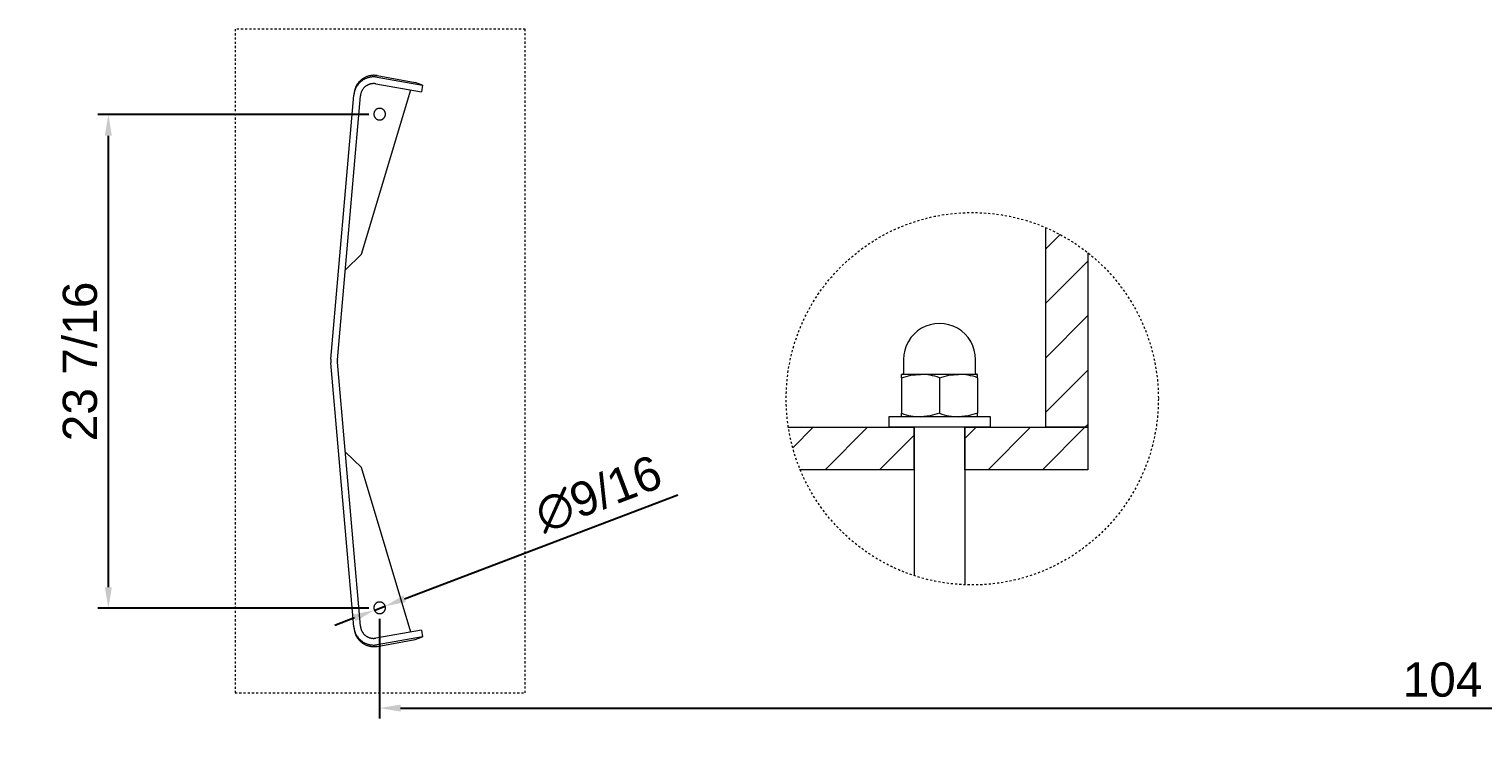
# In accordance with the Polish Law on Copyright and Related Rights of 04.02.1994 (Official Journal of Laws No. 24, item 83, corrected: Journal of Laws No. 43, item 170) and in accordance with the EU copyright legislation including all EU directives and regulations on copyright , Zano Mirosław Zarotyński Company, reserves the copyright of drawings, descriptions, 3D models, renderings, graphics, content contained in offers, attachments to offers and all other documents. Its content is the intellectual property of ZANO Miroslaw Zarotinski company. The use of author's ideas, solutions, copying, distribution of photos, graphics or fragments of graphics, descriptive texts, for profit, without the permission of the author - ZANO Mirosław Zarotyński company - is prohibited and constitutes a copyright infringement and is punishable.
# Model space of a CAD drawing. Header units: inches. Extents: x -2 to 206, y 1 to 129.
# Drawn here: x -1.7 to 67.3, y 0.8 to 34.1 of the extents above; entities that cross this region are included whole.
import ezdxf

# ---------------------------------------------------------------- set-up
doc = ezdxf.new("R2010")
doc.units = ezdxf.units.IN
doc.linetypes.add('HIDDEN', pattern=[1.905, 1.27, -0.635])
for name, color, linetype, lineweight in [('ZANO_R', 7, 'Continuous', 0), ('ZANO_R_przerywana', 250, 'HIDDEN', 0), ('ZANO_W', 1, 'Continuous', 0)]:
    doc.layers.add(name, color=color, linetype=linetype, lineweight=lineweight)
doc.styles.get("Standard").update_dxf_attribs({"font": 'arial.ttf'})
doc.dimstyles.new('amerykanie', dxfattribs={"dimtxt": 50, "dimasz": 50, "dimexe": 0.5, "dimexo": 0.5, "dimgap": 1, "dimtad": 1, "dimdec": 0, "dimzin": 0, "dimlunit": 5, "dimtxsty": 'Standard', "dimcen": 0.09, "dimclrd": 1, "dimclre": 1, "dimclrt": 1, "dimazin": 0, "dimtfac": 1, "dimtdec": 0, "dimtmove": 0, "dimatfit": 3, "dimfxl": 1, "dimtzin": 0, "dimarcsym": 1})

# ---------------------------------------------------------------- blocks, each defined once
blk = doc.blocks.new('*D393')
at = {"layer": 'ZANO_W', "color": 1, "lineweight": -2}
for p, q in [((16.123, 7.057), (29.088, 11.985)), ((14.673, 6.506), (15.188, 6.702)), ((13.738, 6.151), (12.803, 5.796))]:
    blk.add_line(p, q, dxfattribs=at)
at = {"layer": 'ZANO_W', "color": 1}
for points in [[(16.064, 7.213), (16.182, 6.902), (15.188, 6.702)], [(13.797, 5.995), (13.679, 6.307), (14.673, 6.506)]]:
    blk.add_solid(points, dxfattribs=at)
at = {"layer": 'ZANO_W', "color": 1, "insert": (25.334, 12.029), "char_height": 1.625, "attachment_point": 5, "rotation": 20.80947}
blk.add_mtext('∅9/16', dxfattribs=at)
blk = doc.blocks.new('*D394')
at = {"layer": 'ZANO_W', "color": 1, "lineweight": -2}
for p, q in [((14.43, 30.027), (1.556, 30.027)), ((2.056, 7.604), (2.056, 29.027)), ((14.43, 6.604), (1.556, 6.604))]:
    blk.add_line(p, q, dxfattribs=at)
at = {"layer": 'ZANO_W', "color": 1}
for points in [[(2.222, 29.027), (1.889, 29.027), (2.056, 30.027)], [(1.889, 7.604), (2.222, 7.604), (2.056, 6.604)]]:
    blk.add_solid(points, dxfattribs=at)
at = {"layer": 'ZANO_W', "color": 1, "insert": (0.715, 18.316), "char_height": 1.625, "attachment_point": 5, "rotation": 90}
blk.add_mtext('23 7/16', dxfattribs=at)
blk = doc.blocks.new('*D395')
at = {"layer": 'ZANO_W', "color": 1, "lineweight": -2}
for p, q in [((14.93, 6.104), (14.93, 1.37)), ((119.66, 6.163), (119.66, 1.37)), ((15.93, 1.87), (118.66, 1.87))]:
    blk.add_line(p, q, dxfattribs=at)
at = {"layer": 'ZANO_W', "color": 1}
for points in [[(15.93, 2.036), (15.93, 1.703), (14.93, 1.87)], [(118.66, 1.703), (118.66, 2.036), (119.66, 1.87)]]:
    blk.add_solid(points, dxfattribs=at)
at = {"layer": 'ZANO_W', "color": 1, "insert": (67.295, 3.211), "char_height": 1.625, "attachment_point": 5}
blk.add_mtext('104 3/4', dxfattribs=at)

msp = doc.modelspace()

# ---------------------------------------------------------------- linework, layer by layer
at = {"layer": 'ZANO_R'}
for p, q in [((14.18294, 31.76056), (14.15507, 31.74354)), ((14.21137, 31.77662), (14.18294, 31.76056)), ((14.24034, 31.79168), (14.21137, 31.77662)), ((14.26981, 31.80575), (14.24034, 31.79168)), ((14.29974, 31.81879), (14.26981, 31.80575)), ((14.33011, 31.83079), (14.29974, 31.81879)), ((14.33401, 31.75897), (14.30343, 31.74734)), ((14.36087, 31.84174), (14.33011, 31.83079)), ((14.36497, 31.76953), (14.33401, 31.75897)), ((14.39199, 31.85163), (14.36087, 31.84174)), ((14.39628, 31.77901), (14.36497, 31.76953)), ((14.42343, 31.86044), (14.39199, 31.85163)), ((14.42789, 31.78741), (14.39628, 31.77901)), ((14.45516, 31.86816), (14.42343, 31.86044)), ((14.45978, 31.7947), (14.42789, 31.78741)), ((14.48714, 31.87479), (14.45516, 31.86816)), ((14.4919, 31.8009), (14.45978, 31.7947)), ((14.51932, 31.88031), (14.48714, 31.87479)), ((14.52421, 31.80598), (14.4919, 31.8009)), ((14.55167, 31.88473), (14.51932, 31.88031)), ((14.55668, 31.80994), (14.52421, 31.80598)), ((14.58416, 31.88802), (14.55167, 31.88473)), ((14.58927, 31.81277), (14.55668, 31.80994)), ((14.61674, 31.8902), (14.58416, 31.88802)), ((14.62194, 31.81448), (14.58927, 31.81277)), ((14.64938, 31.89126), (14.61674, 31.8902)), ((14.65464, 31.81506), (14.62194, 31.81448)), ((14.68203, 31.89119), (14.64938, 31.89126)), ((14.68735, 31.81451), (14.65464, 31.81506)), ((14.71466, 31.89), (14.68203, 31.89119)), ((14.72002, 31.81283), (14.68735, 31.81451)), ((14.74723, 31.88768), (14.71466, 31.89)), ((14.75261, 31.81002), (14.72002, 31.81283)), ((14.7797, 31.88425), (14.74723, 31.88768)), ((14.78508, 31.80609), (14.75261, 31.81002)), ((14.81204, 31.8797), (14.7797, 31.88425)), ((14.8174, 31.80103), (14.78508, 31.80609)), ((14.82411, 31.87772), (14.81204, 31.8797)), ((14.8174, 31.80103), (16.97057, 31.42041)), ((14.82411, 31.87772), (16.62904, 31.55382)), ((13.73174, 31.07747), (13.72507, 31.04545)), ((13.7363, 31.14362), (13.72993, 31.1116)), ((13.73952, 31.10925), (13.73174, 31.07747)), ((13.74378, 31.17541), (13.7363, 31.14362)), ((13.74839, 31.14073), (13.73952, 31.10925)), ((13.75234, 31.20692), (13.74378, 31.17541)), ((13.75834, 31.1719), (13.74839, 31.14073)), ((13.76198, 31.23812), (13.75234, 31.20692)), ((13.76936, 31.20269), (13.75834, 31.1719)), ((13.77269, 31.26897), (13.76198, 31.23812)), ((13.78144, 31.23309), (13.76936, 31.20269)), ((13.78445, 31.29943), (13.77269, 31.26897)), ((13.79456, 31.26306), (13.78144, 31.23309)), ((13.79726, 31.32946), (13.78445, 31.29943)), ((13.80871, 31.29255), (13.79456, 31.26306)), ((13.81109, 31.35904), (13.79726, 31.32946)), ((13.82387, 31.32154), (13.80871, 31.29255)), ((13.82593, 31.38813), (13.81109, 31.35904)), ((13.84002, 31.34998), (13.82387, 31.32154)), ((13.84176, 31.41669), (13.82593, 31.38813)), ((13.85715, 31.37785), (13.84002, 31.34998)), ((13.85856, 31.44469), (13.84176, 31.41669)), ((13.87522, 31.40512), (13.85715, 31.37785)), ((13.87632, 31.47209), (13.85856, 31.44469)), ((13.89423, 31.43174), (13.87522, 31.40512)), ((13.89501, 31.49886), (13.87632, 31.47209)), ((13.91415, 31.45769), (13.89423, 31.43174)), ((13.91461, 31.52498), (13.89501, 31.49886)), ((13.93495, 31.48293), (13.91415, 31.45769)), ((13.9351, 31.55041), (13.91461, 31.52498)), ((13.95661, 31.50744), (13.93495, 31.48293)), ((13.95645, 31.57511), (13.9351, 31.55041)), ((13.97864, 31.59907), (13.95645, 31.57511)), ((13.97911, 31.53119), (13.95661, 31.50744)), ((14.00164, 31.62225), (13.97864, 31.59907)), ((14.00241, 31.55415), (13.97911, 31.53119)), ((14.02542, 31.64463), (14.00164, 31.62225)), ((14.02649, 31.57629), (14.00241, 31.55415)), ((14.04996, 31.66617), (14.02542, 31.64463)), ((14.05133, 31.59758), (14.02649, 31.57629)), ((14.05654, 31.0699), (14.0499, 31.04913)), ((14.07522, 31.68686), (14.04996, 31.66617)), ((14.07688, 31.618), (14.05133, 31.59758)), ((14.06388, 31.09044), (14.05654, 31.0699)), ((14.07194, 31.1107), (14.06388, 31.09044)), ((14.06869, 23.3995), (16.41105, 31.19792)), ((14.08068, 31.13068), (14.07194, 31.1107)), ((14.10118, 31.70666), (14.07522, 31.68686)), ((14.10312, 31.63753), (14.07688, 31.618)), ((14.09012, 31.15034), (14.08068, 31.13068)), ((14.10022, 31.16967), (14.09012, 31.15034)), ((14.11099, 31.18863), (14.10022, 31.16967)), ((14.12781, 31.72556), (14.10118, 31.70666)), ((14.13003, 31.65614), (14.10312, 31.63753)), ((14.12241, 31.20721), (14.11099, 31.18863)), ((14.13446, 31.22538), (14.12241, 31.20721)), ((14.15507, 31.74354), (14.12781, 31.72556)), ((14.15756, 31.67381), (14.13003, 31.65614)), ((14.14713, 31.24313), (14.13446, 31.22538)), ((14.16041, 31.26043), (14.14713, 31.24313)), ((14.18568, 31.69051), (14.15756, 31.67381)), ((14.17428, 31.27726), (14.16041, 31.26043)), ((14.18872, 31.2936), (14.17428, 31.27726)), ((14.21436, 31.70624), (14.18568, 31.69051)), ((14.20372, 31.30943), (14.18872, 31.2936)), ((14.21925, 31.32474), (14.20372, 31.30943)), ((14.24357, 31.72096), (14.21436, 31.70624)), ((14.23531, 31.3395), (14.21925, 31.32474)), ((14.25186, 31.35369), (14.23531, 31.3395)), ((14.27327, 31.73467), (14.24357, 31.72096)), ((14.2689, 31.36731), (14.25186, 31.35369)), ((14.28639, 31.38033), (14.2689, 31.36731)), ((14.30343, 31.74734), (14.27327, 31.73467)), ((14.30433, 31.39273), (14.28639, 31.38033)), ((14.32268, 31.40451), (14.30433, 31.39273)), ((14.34143, 31.41565), (14.32268, 31.40451)), ((14.36055, 31.42613), (14.34143, 31.41565)), ((14.38003, 31.43595), (14.36055, 31.42613)), ((14.39983, 31.44509), (14.38003, 31.43595)), ((14.41993, 31.45354), (14.39983, 31.44509)), ((14.44032, 31.46128), (14.41993, 31.45354)), ((14.46096, 31.46832), (14.44032, 31.46128)), ((14.48183, 31.47465), (14.46096, 31.46832)), ((14.5029, 31.48024), (14.48183, 31.47465)), ((14.52416, 31.48511), (14.5029, 31.48024)), ((14.54558, 31.48924), (14.52416, 31.48511)), ((14.56712, 31.49263), (14.54558, 31.48924)), ((14.58877, 31.49527), (14.56712, 31.49263)), ((14.61049, 31.49716), (14.58877, 31.49527)), ((14.63227, 31.4983), (14.61049, 31.49716)), ((14.65407, 31.49868), (14.63227, 31.4983)), ((14.67588, 31.49831), (14.65407, 31.49868)), ((14.69766, 31.49719), (14.67588, 31.49831)), ((14.71938, 31.49532), (14.69766, 31.49719)), ((14.74103, 31.4927), (14.71938, 31.49532)), ((14.76258, 31.48933), (14.74103, 31.4927)), ((14.76258, 31.48933), (16.9308, 31.10605)), ((16.97057, 31.42041), (16.62904, 31.55382)), ((16.97057, 31.42041), (16.9308, 31.10605)), ((12.61571, 18.42063), (13.71174, 30.94826)), ((12.92945, 18.39318), (14.02547, 30.92082)), ((13.71506, 30.98081), (13.71174, 30.94826)), ((13.7186, 31.02671), (13.71275, 30.95977)), ((13.71951, 31.01322), (13.71506, 30.98081)), ((13.72507, 31.04545), (13.71951, 31.01322)), ((14.02769, 30.94251), (14.02547, 30.92082)), ((14.03065, 30.96412), (14.02769, 30.94251)), ((14.03436, 30.98561), (14.03065, 30.96412)), ((14.03881, 31.00696), (14.03436, 30.98561)), ((14.04399, 31.02814), (14.03881, 31.00696)), ((14.0499, 31.04913), (14.04399, 31.02814)), ((14.66177, 30.05914), (14.66161, 30.04973)), ((14.66161, 30.04973), (14.66177, 30.04032)), ((14.66225, 30.06853), (14.66177, 30.05914)), ((14.66177, 30.04032), (14.66225, 30.03092)), ((14.66306, 30.07791), (14.66225, 30.06853)), ((14.66225, 30.03092), (14.66306, 30.02155)), ((14.66418, 30.08725), (14.66306, 30.07791)), ((14.66306, 30.02155), (14.66418, 30.01221)), ((14.66562, 30.09655), (14.66418, 30.08725)), ((14.66418, 30.01221), (14.66562, 30.00291)), ((14.66738, 30.10579), (14.66562, 30.09655)), ((14.66562, 30.00291), (14.66738, 29.99366)), ((14.66945, 30.11497), (14.66738, 30.10579)), ((14.66738, 29.99366), (14.66945, 29.98449)), ((14.67183, 30.12408), (14.66945, 30.11497)), ((14.66945, 29.98449), (14.67183, 29.97538)), ((14.67452, 30.13309), (14.67183, 30.12408)), ((14.67183, 29.97538), (14.67452, 29.96637)), ((14.67752, 30.14201), (14.67452, 30.13309)), ((14.67452, 29.96637), (14.67752, 29.95745)), ((14.68082, 30.15082), (14.67752, 30.14201)), ((14.67752, 29.95745), (14.68082, 29.94864)), ((14.68443, 30.15951), (14.68082, 30.15082)), ((14.68082, 29.94864), (14.68443, 29.93994)), ((14.68832, 30.16808), (14.68443, 30.15951)), ((14.68443, 29.93994), (14.68832, 29.93138)), ((14.69251, 30.17651), (14.68832, 30.16808)), ((14.68832, 29.93138), (14.69251, 29.92295)), ((14.69698, 30.18479), (14.69251, 30.17651)), ((14.69251, 29.92295), (14.69698, 29.91467)), ((14.70173, 30.19291), (14.69698, 30.18479)), ((14.69698, 29.91467), (14.70173, 29.90655)), ((14.70675, 30.20086), (14.70173, 30.19291)), ((14.70173, 29.90655), (14.70675, 29.8986)), ((14.71205, 30.20864), (14.70675, 30.20086)), ((14.70675, 29.8986), (14.71205, 29.89082)), ((14.7176, 30.21623), (14.71205, 30.20864)), ((14.71205, 29.89082), (14.7176, 29.88322)), ((14.72342, 30.22363), (14.7176, 30.21623)), ((14.7176, 29.88322), (14.72342, 29.87582)), ((14.72948, 30.23083), (14.72342, 30.22363)), ((14.72342, 29.87582), (14.72948, 29.86863)), ((14.73578, 30.23782), (14.72948, 30.23083)), ((14.72948, 29.86863), (14.73578, 29.86164)), ((14.74232, 30.24458), (14.73578, 30.23782)), ((14.73578, 29.86164), (14.74232, 29.85488)), ((14.74909, 30.25112), (14.74232, 30.24458)), ((14.74232, 29.85488), (14.74909, 29.84834)), ((14.75607, 30.25743), (14.74909, 30.25112)), ((14.74909, 29.84834), (14.75607, 29.84203)), ((14.76327, 30.26349), (14.75607, 30.25743)), ((14.75607, 29.84203), (14.76327, 29.83597)), ((14.77067, 30.2693), (14.76327, 30.26349)), ((14.76327, 29.83597), (14.77067, 29.83016)), ((14.77826, 30.27486), (14.77067, 30.2693)), ((14.77067, 29.83016), (14.77826, 29.8246)), ((14.78604, 30.28015), (14.77826, 30.27486)), ((14.77826, 29.8246), (14.78604, 29.81931)), ((14.794, 30.28518), (14.78604, 30.28015)), ((14.78604, 29.81931), (14.794, 29.81428)), ((14.80212, 30.28993), (14.794, 30.28518)), ((14.794, 29.81428), (14.80212, 29.80953)), ((14.8104, 30.2944), (14.80212, 30.28993)), ((14.80212, 29.80953), (14.8104, 29.80506)), ((14.81883, 30.29858), (14.8104, 30.2944)), ((14.8104, 29.80506), (14.81883, 29.80088)), ((14.82739, 30.30248), (14.81883, 30.29858)), ((14.81883, 29.80088), (14.82739, 29.79698)), ((14.83608, 30.30608), (14.82739, 30.30248)), ((14.82739, 29.79698), (14.83608, 29.79338)), ((14.84489, 30.30938), (14.83608, 30.30608)), ((14.83608, 29.79338), (14.84489, 29.79008)), ((14.85381, 30.31238), (14.84489, 30.30938)), ((14.84489, 29.79008), (14.85381, 29.78708)), ((14.86283, 30.31507), (14.85381, 30.31238)), ((14.85381, 29.78708), (14.86283, 29.78438)), ((14.87193, 30.31746), (14.86283, 30.31507)), ((14.86283, 29.78438), (14.87193, 29.782)), ((14.88111, 30.31953), (14.87193, 30.31746)), ((14.87193, 29.782), (14.88111, 29.77993)), ((14.89035, 30.32129), (14.88111, 30.31953)), ((14.88111, 29.77993), (14.89035, 29.77817)), ((14.89965, 30.32273), (14.89035, 30.32129)), ((14.89035, 29.77817), (14.89965, 29.77673)), ((14.90899, 30.32385), (14.89965, 30.32273)), ((14.89965, 29.77673), (14.90899, 29.77561)), ((14.91837, 30.32465), (14.90899, 30.32385)), ((14.90899, 29.77561), (14.91837, 29.77481)), ((14.92777, 30.32513), (14.91837, 30.32465)), ((14.91837, 29.77481), (14.92777, 29.77433)), ((14.93718, 30.32529), (14.92777, 30.32513)), ((14.92777, 29.77433), (14.93718, 29.77417)), ((14.94658, 30.32513), (14.93718, 30.32529)), ((14.93718, 29.77417), (14.94658, 29.77433)), ((14.95598, 30.32465), (14.94658, 30.32513)), ((14.94658, 29.77433), (14.95598, 29.77481)), ((14.96536, 30.32385), (14.95598, 30.32465)), ((14.95598, 29.77481), (14.96536, 29.77561)), ((14.9747, 30.32273), (14.96536, 30.32385)), ((14.96536, 29.77561), (14.9747, 29.77673)), ((14.984, 30.32129), (14.9747, 30.32273)), ((14.9747, 29.77673), (14.984, 29.77817)), ((14.99324, 30.31953), (14.984, 30.32129)), ((14.984, 29.77817), (14.99324, 29.77993)), ((15.00242, 30.31746), (14.99324, 30.31953)), ((14.99324, 29.77993), (15.00242, 29.782)), ((15.01152, 30.31507), (15.00242, 30.31746)), ((15.00242, 29.782), (15.01152, 29.78438)), ((15.02054, 30.31238), (15.01152, 30.31507)), ((15.01152, 29.78438), (15.02054, 29.78708)), ((15.02946, 30.30938), (15.02054, 30.31238)), ((15.02054, 29.78708), (15.02946, 29.79008)), ((15.03827, 30.30608), (15.02946, 30.30938)), ((15.02946, 29.79008), (15.03827, 29.79338)), ((15.04696, 30.30248), (15.03827, 30.30608)), ((15.03827, 29.79338), (15.04696, 29.79698)), ((15.05552, 30.29858), (15.04696, 30.30248)), ((15.04696, 29.79698), (15.05552, 29.80088)), ((15.06395, 30.2944), (15.05552, 30.29858)), ((15.05552, 29.80088), (15.06395, 29.80506)), ((15.07223, 30.28993), (15.06395, 30.2944)), ((15.06395, 29.80506), (15.07223, 29.80953)), ((15.08035, 30.28518), (15.07223, 30.28993)), ((15.07223, 29.80953), (15.08035, 29.81428)), ((15.08831, 30.28015), (15.08035, 30.28518)), ((15.08035, 29.81428), (15.08831, 29.81931)), ((15.09609, 30.27486), (15.08831, 30.28015)), ((15.08831, 29.81931), (15.09609, 29.8246)), ((15.10368, 30.2693), (15.09609, 30.27486)), ((15.09609, 29.8246), (15.10368, 29.83016)), ((15.11108, 30.26349), (15.10368, 30.2693)), ((15.10368, 29.83016), (15.11108, 29.83597)), ((15.11828, 30.25743), (15.11108, 30.26349)), ((15.11108, 29.83597), (15.11828, 29.84203)), ((15.12526, 30.25112), (15.11828, 30.25743)), ((15.11828, 29.84203), (15.12526, 29.84834)), ((15.13203, 30.24458), (15.12526, 30.25112)), ((15.12526, 29.84834), (15.13203, 29.85488)), ((15.13857, 30.23782), (15.13203, 30.24458)), ((15.13203, 29.85488), (15.13857, 29.86164)), ((15.14487, 30.23083), (15.13857, 30.23782)), ((15.13857, 29.86164), (15.14487, 29.86863)), ((15.15093, 30.22363), (15.14487, 30.23083)), ((15.14487, 29.86863), (15.15093, 29.87582)), ((15.15675, 30.21623), (15.15093, 30.22363)), ((15.15093, 29.87582), (15.15675, 29.88322)), ((15.1623, 30.20864), (15.15675, 30.21623)), ((15.15675, 29.88322), (15.1623, 29.89082)), ((15.1676, 30.20086), (15.1623, 30.20864)), ((15.1623, 29.89082), (15.1676, 29.8986)), ((15.17262, 30.19291), (15.1676, 30.20086)), ((15.1676, 29.8986), (15.17262, 29.90655)), ((15.17737, 30.18479), (15.17262, 30.19291)), ((15.17262, 29.90655), (15.17737, 29.91467)), ((15.18184, 30.17651), (15.17737, 30.18479)), ((15.17737, 29.91467), (15.18184, 29.92295)), ((15.18603, 30.16808), (15.18184, 30.17651)), ((15.18184, 29.92295), (15.18603, 29.93138)), ((15.18992, 30.15951), (15.18603, 30.16808)), ((15.18603, 29.93138), (15.18992, 29.93994)), ((15.19353, 30.15082), (15.18992, 30.15951)), ((15.18992, 29.93994), (15.19353, 29.94864)), ((15.19683, 30.14201), (15.19353, 30.15082)), ((15.19353, 29.94864), (15.19683, 29.95745)), ((15.19983, 30.13309), (15.19683, 30.14201)), ((15.19683, 29.95745), (15.19983, 29.96637)), ((15.20252, 30.12408), (15.19983, 30.13309)), ((15.19983, 29.96637), (15.20252, 29.97538)), ((15.2049, 30.11497), (15.20252, 30.12408)), ((15.20252, 29.97538), (15.2049, 29.98449)), ((15.20697, 30.10579), (15.2049, 30.11497)), ((15.2049, 29.98449), (15.20697, 29.99366)), ((15.20873, 30.09655), (15.20697, 30.10579)), ((15.20697, 29.99366), (15.20873, 30.00291)), ((15.21017, 30.08725), (15.20873, 30.09655)), ((15.20873, 30.00291), (15.21017, 30.01221)), ((15.21129, 30.07791), (15.21017, 30.08725)), ((15.21017, 30.01221), (15.21129, 30.02155)), ((15.2121, 30.06853), (15.21129, 30.07791)), ((15.21129, 30.02155), (15.2121, 30.03092)), ((15.21258, 30.05914), (15.2121, 30.06853)), ((15.2121, 30.03092), (15.21258, 30.04032)), ((15.21274, 30.04973), (15.21258, 30.05914)), ((15.21258, 30.04032), (15.21274, 30.04973)), ((46.54832, 24.67222), (46.54832, 15.191)), ((46.54832, 23.63753), (47.24726, 24.33647)), ((48.559, 23.47593), (48.559, 15.191)), ((14.06869, 23.3995), (13.30208, 22.65244)), ((46.54832, 21.05804), (48.559, 23.06872)), ((46.54832, 18.47856), (48.559, 20.48924)), ((12.61252, 18.36577), (12.61212, 18.33829)), ((12.61212, 18.33829), (12.61252, 18.31081)), ((12.61372, 18.39322), (12.61252, 18.36577)), ((12.61252, 18.31081), (12.61372, 18.28335)), ((12.61571, 18.42063), (12.61372, 18.39322)), ((12.61372, 18.28335), (12.61571, 18.25594)), ((13.71174, 5.72831), (12.61571, 18.25594)), ((12.92731, 18.35661), (12.92705, 18.33829)), ((12.92705, 18.33829), (12.92731, 18.31997)), ((12.92811, 18.37491), (12.92731, 18.35661)), ((12.92731, 18.31997), (12.92811, 18.30166)), ((12.92945, 18.39318), (12.92811, 18.37491)), ((12.92811, 18.30166), (12.92945, 18.28339)), ((14.02547, 5.75576), (12.92945, 18.28339)), ((39.81256, 18.40808), (39.81256, 17.75462)), ((43.2307, 17.75462), (43.2307, 18.40808)), ((39.71202, 17.54272), (39.71202, 17.70435)), ((40.61682, 17.70435), (39.71202, 17.70435)), ((39.71202, 17.54272), (40.1553, 17.65999)), ((39.71202, 17.54272), (39.71202, 15.85529)), ((40.1553, 17.65999), (40.61682, 17.70435)), ((42.42643, 17.70435), (40.61682, 17.70435)), ((41.52163, 17.54272), (41.96491, 17.65999)), ((41.52163, 17.54272), (41.52163, 15.85529)), ((41.96491, 17.65999), (42.42643, 17.70435)), ((43.33124, 17.70435), (42.42643, 17.70435)), ((43.33124, 17.54272), (43.33124, 17.70435)), ((43.33124, 17.54272), (43.33124, 15.85529)), ((46.54832, 15.89907), (48.559, 17.90975)), ((34.34222, 15.19551), (40.31522, 15.191)), ((34.55036, 14.21906), (35.52659, 15.19529)), ((36.09111, 13.18032), (38.10377, 15.19298)), ((39.10881, 15.69367), (39.10881, 15.191)), ((43.93443, 15.69367), (39.10881, 15.69367)), ((43.93443, 15.191), (39.10881, 15.191)), ((39.71202, 15.69367), (39.71202, 15.85529)), ((40.31522, 13.18032), (40.31522, 15.191)), ((40.31522, 15.191), (40.31522, 8.15189)), ((41.07834, 15.73803), (40.61682, 15.69367)), ((41.52163, 15.85529), (41.07834, 15.73803)), ((42.88794, 15.73803), (42.42643, 15.69367)), ((42.72803, 13.18032), (42.72803, 15.191)), ((42.72803, 15.191), (48.559, 15.191)), ((42.72803, 15.191), (42.72803, 7.71668)), ((42.72803, 14.65827), (43.26076, 15.191)), ((43.33124, 15.85529), (42.88794, 15.73803)), ((43.33124, 15.69367), (43.33124, 15.85529)), ((43.82957, 13.18032), (45.84025, 15.191)), ((43.93443, 15.191), (43.93443, 15.69367)), ((46.40906, 13.18032), (48.41973, 15.191)), ((48.559, 15.191), (46.54832, 15.191)), ((48.41973, 15.191), (48.559, 15.33026)), ((38.6706, 13.18032), (40.31522, 14.82494)), ((14.06869, 13.27707), (13.30208, 14.02413)), ((16.41105, 5.47865), (14.06869, 13.27707)), ((40.31522, 13.18032), (34.86531, 13.18032)), ((48.559, 13.18032), (42.72803, 13.18032)), ((14.66177, 6.63625), (14.66161, 6.62684)), ((14.66161, 6.62684), (14.66177, 6.61744)), ((14.66225, 6.64565), (14.66177, 6.63625)), ((14.66177, 6.61744), (14.66225, 6.60804)), ((14.66306, 6.65502), (14.66225, 6.64565)), ((14.66225, 6.60804), (14.66306, 6.59866)), ((14.66418, 6.66437), (14.66306, 6.65502)), ((14.66306, 6.59866), (14.66418, 6.58932)), ((14.66562, 6.67367), (14.66418, 6.66437)), ((14.66418, 6.58932), (14.66562, 6.58002)), ((14.66738, 6.68291), (14.66562, 6.67367)), ((14.66562, 6.58002), (14.66738, 6.57078)), ((14.66945, 6.69209), (14.66738, 6.68291)), ((14.66738, 6.57078), (14.66945, 6.5616)), ((14.67183, 6.70119), (14.66945, 6.69209)), ((14.66945, 6.5616), (14.67183, 6.5525)), ((14.67452, 6.71021), (14.67183, 6.70119)), ((14.67183, 6.5525), (14.67452, 6.54348)), ((14.67752, 6.71913), (14.67452, 6.71021)), ((14.67452, 6.54348), (14.67752, 6.53456)), ((14.68082, 6.72794), (14.67752, 6.71913)), ((14.67752, 6.53456), (14.68082, 6.52575)), ((14.68443, 6.73663), (14.68082, 6.72794)), ((14.68082, 6.52575), (14.68443, 6.51706)), ((14.68832, 6.74519), (14.68443, 6.73663)), ((14.68443, 6.51706), (14.68832, 6.50849)), ((14.69251, 6.75362), (14.68832, 6.74519)), ((14.68832, 6.50849), (14.69251, 6.50007)), ((14.69698, 6.7619), (14.69251, 6.75362)), ((14.69251, 6.50007), (14.69698, 6.49179)), ((14.70173, 6.77002), (14.69698, 6.7619)), ((14.69698, 6.49179), (14.70173, 6.48367)), ((14.70675, 6.77798), (14.70173, 6.77002)), ((14.70173, 6.48367), (14.70675, 6.47571)), ((14.71205, 6.78576), (14.70675, 6.77798)), ((14.70675, 6.47571), (14.71205, 6.46793)), ((14.7176, 6.79335), (14.71205, 6.78576)), ((14.71205, 6.46793), (14.7176, 6.46034)), ((14.72342, 6.80075), (14.7176, 6.79335)), ((14.7176, 6.46034), (14.72342, 6.45294)), ((14.72948, 6.80795), (14.72342, 6.80075)), ((14.72342, 6.45294), (14.72948, 6.44574)), ((14.73578, 6.81493), (14.72948, 6.80795)), ((14.72948, 6.44574), (14.73578, 6.43876)), ((14.74232, 6.8217), (14.73578, 6.81493)), ((14.73578, 6.43876), (14.74232, 6.43199)), ((14.74909, 6.82824), (14.74232, 6.8217)), ((14.74232, 6.43199), (14.74909, 6.42545)), ((14.75607, 6.83454), (14.74909, 6.82824)), ((14.74909, 6.42545), (14.75607, 6.41915)), ((14.76327, 6.8406), (14.75607, 6.83454)), ((14.75607, 6.41915), (14.76327, 6.41309)), ((14.77067, 6.84641), (14.76327, 6.8406)), ((14.76327, 6.41309), (14.77067, 6.40727)), ((14.77826, 6.85197), (14.77067, 6.84641)), ((14.77067, 6.40727), (14.77826, 6.40172)), ((14.78604, 6.85727), (14.77826, 6.85197)), ((14.77826, 6.40172), (14.78604, 6.39642)), ((14.794, 6.86229), (14.78604, 6.85727)), ((14.78604, 6.39642), (14.794, 6.3914)), ((14.80212, 6.86704), (14.794, 6.86229)), ((14.794, 6.3914), (14.80212, 6.38665)), ((14.8104, 6.87151), (14.80212, 6.86704)), ((14.80212, 6.38665), (14.8104, 6.38218)), ((14.81883, 6.8757), (14.8104, 6.87151)), ((14.8104, 6.38218), (14.81883, 6.37799)), ((14.82739, 6.87959), (14.81883, 6.8757)), ((14.81883, 6.37799), (14.82739, 6.37409)), ((14.83608, 6.8832), (14.82739, 6.87959)), ((14.82739, 6.37409), (14.83608, 6.37049)), ((14.84489, 6.8865), (14.83608, 6.8832)), ((14.83608, 6.37049), (14.84489, 6.36719)), ((14.85381, 6.8895), (14.84489, 6.8865)), ((14.84489, 6.36719), (14.85381, 6.36419)), ((14.86283, 6.89219), (14.85381, 6.8895)), ((14.85381, 6.36419), (14.86283, 6.3615)), ((14.87193, 6.89457), (14.86283, 6.89219)), ((14.86283, 6.3615), (14.87193, 6.35912)), ((14.88111, 6.89664), (14.87193, 6.89457)), ((14.87193, 6.35912), (14.88111, 6.35704)), ((14.89035, 6.8984), (14.88111, 6.89664)), ((14.88111, 6.35704), (14.89035, 6.35529)), ((14.89965, 6.89984), (14.89035, 6.8984)), ((14.89035, 6.35529), (14.89965, 6.35385)), ((14.90899, 6.90096), (14.89965, 6.89984)), ((14.89965, 6.35385), (14.90899, 6.35273)), ((14.91837, 6.90177), (14.90899, 6.90096)), ((14.90899, 6.35273), (14.91837, 6.35192)), ((14.92777, 6.90225), (14.91837, 6.90177)), ((14.91837, 6.35192), (14.92777, 6.35144)), ((14.93718, 6.90241), (14.92777, 6.90225)), ((14.92777, 6.35144), (14.93718, 6.35128)), ((14.94658, 6.90225), (14.93718, 6.90241)), ((14.93718, 6.35128), (14.94658, 6.35144)), ((14.95598, 6.90177), (14.94658, 6.90225)), ((14.94658, 6.35144), (14.95598, 6.35192)), ((14.96536, 6.90096), (14.95598, 6.90177)), ((14.95598, 6.35192), (14.96536, 6.35273)), ((14.9747, 6.89984), (14.96536, 6.90096)), ((14.96536, 6.35273), (14.9747, 6.35385)), ((14.984, 6.8984), (14.9747, 6.89984)), ((14.9747, 6.35385), (14.984, 6.35529)), ((14.99324, 6.89664), (14.984, 6.8984)), ((14.984, 6.35529), (14.99324, 6.35704)), ((15.00242, 6.89457), (14.99324, 6.89664)), ((14.99324, 6.35704), (15.00242, 6.35912)), ((15.01152, 6.89219), (15.00242, 6.89457)), ((15.00242, 6.35912), (15.01152, 6.3615)), ((15.02054, 6.8895), (15.01152, 6.89219)), ((15.01152, 6.3615), (15.02054, 6.36419)), ((15.02946, 6.8865), (15.02054, 6.8895)), ((15.02054, 6.36419), (15.02946, 6.36719)), ((15.03827, 6.8832), (15.02946, 6.8865)), ((15.02946, 6.36719), (15.03827, 6.37049)), ((15.04696, 6.87959), (15.03827, 6.8832)), ((15.03827, 6.37049), (15.04696, 6.37409)), ((15.05552, 6.8757), (15.04696, 6.87959)), ((15.04696, 6.37409), (15.05552, 6.37799)), ((15.06395, 6.87151), (15.05552, 6.8757)), ((15.05552, 6.37799), (15.06395, 6.38218)), ((15.07223, 6.86704), (15.06395, 6.87151)), ((15.06395, 6.38218), (15.07223, 6.38665)), ((15.08035, 6.86229), (15.07223, 6.86704)), ((15.07223, 6.38665), (15.08035, 6.3914)), ((15.08831, 6.85727), (15.08035, 6.86229)), ((15.08035, 6.3914), (15.08831, 6.39642)), ((15.09609, 6.85197), (15.08831, 6.85727)), ((15.08831, 6.39642), (15.09609, 6.40172)), ((15.10368, 6.84641), (15.09609, 6.85197)), ((15.09609, 6.40172), (15.10368, 6.40727)), ((15.11108, 6.8406), (15.10368, 6.84641)), ((15.10368, 6.40727), (15.11108, 6.41309)), ((15.11828, 6.83454), (15.11108, 6.8406)), ((15.11108, 6.41309), (15.11828, 6.41915)), ((15.12526, 6.82824), (15.11828, 6.83454)), ((15.11828, 6.41915), (15.12526, 6.42545)), ((15.13203, 6.8217), (15.12526, 6.82824)), ((15.12526, 6.42545), (15.13203, 6.43199)), ((15.13857, 6.81493), (15.13203, 6.8217)), ((15.13203, 6.43199), (15.13857, 6.43876)), ((15.14487, 6.80795), (15.13857, 6.81493)), ((15.13857, 6.43876), (15.14487, 6.44574)), ((15.15093, 6.80075), (15.14487, 6.80795)), ((15.14487, 6.44574), (15.15093, 6.45294)), ((15.15675, 6.79335), (15.15093, 6.80075)), ((15.15093, 6.45294), (15.15675, 6.46034)), ((15.1623, 6.78576), (15.15675, 6.79335)), ((15.15675, 6.46034), (15.1623, 6.46793)), ((15.1676, 6.77798), (15.1623, 6.78576)), ((15.1623, 6.46793), (15.1676, 6.47571)), ((15.17262, 6.77002), (15.1676, 6.77798)), ((15.1676, 6.47571), (15.17262, 6.48367)), ((15.17737, 6.7619), (15.17262, 6.77002)), ((15.17262, 6.48367), (15.17737, 6.49179)), ((15.18184, 6.75362), (15.17737, 6.7619)), ((15.17737, 6.49179), (15.18184, 6.50007)), ((15.18603, 6.74519), (15.18184, 6.75362)), ((15.18184, 6.50007), (15.18603, 6.50849)), ((15.18992, 6.73663), (15.18603, 6.74519)), ((15.18603, 6.50849), (15.18992, 6.51706)), ((15.19353, 6.72794), (15.18992, 6.73663)), ((15.18992, 6.51706), (15.19353, 6.52575)), ((15.19683, 6.71913), (15.19353, 6.72794)), ((15.19353, 6.52575), (15.19683, 6.53456)), ((15.19983, 6.71021), (15.19683, 6.71913)), ((15.19683, 6.53456), (15.19983, 6.54348)), ((15.20252, 6.70119), (15.19983, 6.71021)), ((15.19983, 6.54348), (15.20252, 6.5525)), ((15.2049, 6.69209), (15.20252, 6.70119)), ((15.20252, 6.5525), (15.2049, 6.5616)), ((15.20697, 6.68291), (15.2049, 6.69209)), ((15.2049, 6.5616), (15.20697, 6.57078)), ((15.20873, 6.67367), (15.20697, 6.68291)), ((15.20697, 6.57078), (15.20873, 6.58002)), ((15.21017, 6.66437), (15.20873, 6.67367)), ((15.20873, 6.58002), (15.21017, 6.58932)), ((15.21129, 6.65502), (15.21017, 6.66437)), ((15.21017, 6.58932), (15.21129, 6.59866)), ((15.2121, 6.64565), (15.21129, 6.65502)), ((15.21129, 6.59866), (15.2121, 6.60804)), ((15.21258, 6.63625), (15.2121, 6.64565)), ((15.2121, 6.60804), (15.21258, 6.61744)), ((15.21274, 6.62684), (15.21258, 6.63625)), ((15.21258, 6.61744), (15.21274, 6.62684)), ((13.71174, 5.72831), (13.71506, 5.69577)), ((13.71275, 5.7168), (13.7186, 5.64986)), ((13.71506, 5.69577), (13.71951, 5.66336)), ((13.71951, 5.66336), (13.72507, 5.63112)), ((13.72507, 5.63112), (13.73174, 5.5991)), ((13.72993, 5.56497), (13.7363, 5.53295)), ((13.73174, 5.5991), (13.73952, 5.56733)), ((13.7363, 5.53295), (13.74378, 5.50116)), ((13.73952, 5.56733), (13.74839, 5.53584)), ((13.74839, 5.53584), (13.75834, 5.50468)), ((14.02547, 5.75576), (14.02769, 5.73406)), ((14.02769, 5.73406), (14.03065, 5.71246)), ((14.03065, 5.71246), (14.03436, 5.69097)), ((14.03436, 5.69097), (14.03881, 5.66962)), ((14.03881, 5.66962), (14.04399, 5.64843)), ((14.04399, 5.64843), (14.0499, 5.62744)), ((14.0499, 5.62744), (14.05654, 5.60667)), ((14.05654, 5.60667), (14.06388, 5.58614)), ((14.06388, 5.58614), (14.07194, 5.56587)), ((14.07194, 5.56587), (14.08068, 5.54589)), ((14.08068, 5.54589), (14.09012, 5.52623)), ((14.09012, 5.52623), (14.10022, 5.50691)), ((16.9308, 5.57053), (14.76258, 5.18724)), ((16.9308, 5.57053), (16.97057, 5.25616)), ((13.74378, 5.50116), (13.75234, 5.46965)), ((13.75234, 5.46965), (13.76198, 5.43845)), ((13.75834, 5.50468), (13.76936, 5.47388)), ((13.76198, 5.43845), (13.77269, 5.40761)), ((13.76936, 5.47388), (13.78144, 5.44348)), ((13.77269, 5.40761), (13.78445, 5.37715)), ((13.78144, 5.44348), (13.79456, 5.41352)), ((13.78445, 5.37715), (13.79726, 5.34711)), ((13.79456, 5.41352), (13.80871, 5.38402)), ((13.79726, 5.34711), (13.81109, 5.31753)), ((13.80871, 5.38402), (13.82387, 5.35504)), ((13.81109, 5.31753), (13.82593, 5.28844)), ((13.82387, 5.35504), (13.84002, 5.32659)), ((13.82593, 5.28844), (13.84176, 5.25988)), ((13.84002, 5.32659), (13.85715, 5.29872)), ((13.84176, 5.25988), (13.85856, 5.23189)), ((13.85715, 5.29872), (13.87522, 5.27146)), ((13.85856, 5.23189), (13.87632, 5.20449)), ((13.87522, 5.27146), (13.89423, 5.24484)), ((13.87632, 5.20449), (13.89501, 5.17771)), ((13.89423, 5.24484), (13.91415, 5.21889)), ((13.89501, 5.17771), (13.91461, 5.15159)), ((13.91415, 5.21889), (13.93495, 5.19364)), ((13.91461, 5.15159), (13.9351, 5.12617)), ((13.93495, 5.19364), (13.95661, 5.16913)), ((13.9351, 5.12617), (13.95645, 5.10146)), ((13.95645, 5.10146), (13.97864, 5.0775)), ((13.95661, 5.16913), (13.97911, 5.14538)), ((13.97864, 5.0775), (14.00164, 5.05432)), ((13.97911, 5.14538), (14.00241, 5.12242)), ((14.00164, 5.05432), (14.02542, 5.03195)), ((14.00241, 5.12242), (14.02649, 5.10029)), ((14.02542, 5.03195), (14.04996, 5.0104)), ((14.02649, 5.10029), (14.05133, 5.07899)), ((14.04996, 5.0104), (14.07522, 4.98972)), ((14.05133, 5.07899), (14.07688, 5.05857)), ((14.07522, 4.98972), (14.10118, 4.96991)), ((14.07688, 5.05857), (14.10312, 5.03904)), ((14.10022, 5.50691), (14.11099, 5.48794)), ((14.10118, 4.96991), (14.12781, 4.95101)), ((14.10312, 5.03904), (14.13003, 5.02044)), ((14.11099, 5.48794), (14.12241, 5.46936)), ((14.12241, 5.46936), (14.13446, 5.45119)), ((14.12781, 4.95101), (14.15507, 4.93304)), ((14.13003, 5.02044), (14.15756, 5.00277)), ((14.13446, 5.45119), (14.14713, 5.43344)), ((14.14713, 5.43344), (14.16041, 5.41614)), ((14.15507, 4.93304), (14.18294, 4.91601)), ((14.15756, 5.00277), (14.18568, 4.98606)), ((14.16041, 5.41614), (14.17428, 5.39931)), ((14.17428, 5.39931), (14.18872, 5.38297)), ((14.18294, 4.91601), (14.21137, 4.89996)), ((14.18568, 4.98606), (14.21436, 4.97033)), ((14.18872, 5.38297), (14.20372, 5.36714)), ((14.20372, 5.36714), (14.21925, 5.35183)), ((14.21137, 4.89996), (14.24034, 4.88489)), ((14.21436, 4.97033), (14.24357, 4.95561)), ((14.21925, 5.35183), (14.23531, 5.33708)), ((14.23531, 5.33708), (14.25186, 5.32288)), ((14.24034, 4.88489), (14.26981, 4.87083)), ((14.24357, 4.95561), (14.27327, 4.9419)), ((14.25186, 5.32288), (14.2689, 5.30927)), ((14.2689, 5.30927), (14.28639, 5.29625)), ((14.26981, 4.87083), (14.29974, 4.85779)), ((14.27327, 4.9419), (14.30343, 4.92923)), ((14.28639, 5.29625), (14.30433, 5.28384)), ((14.29974, 4.85779), (14.33011, 4.84578)), ((14.30343, 4.92923), (14.33401, 4.91761)), ((14.30433, 5.28384), (14.32268, 5.27206)), ((14.32268, 5.27206), (14.34143, 5.26092)), ((14.33011, 4.84578), (14.36087, 4.83483)), ((14.33401, 4.91761), (14.36497, 4.90705)), ((14.34143, 5.26092), (14.36055, 5.25044)), ((14.36055, 5.25044), (14.38003, 5.24062)), ((14.36087, 4.83483), (14.39199, 4.82494)), ((14.36497, 4.90705), (14.39628, 4.89756)), ((14.38003, 5.24062), (14.39983, 5.23149)), ((14.39628, 4.89756), (14.42789, 4.88917)), ((14.39983, 5.23149), (14.41993, 5.22304)), ((14.41993, 5.22304), (14.44032, 5.21529)), ((14.42789, 4.88917), (14.45978, 4.88187)), ((14.44032, 5.21529), (14.46096, 5.20825)), ((14.45978, 4.88187), (14.4919, 4.87568)), ((14.46096, 5.20825), (14.48183, 5.20193)), ((14.48183, 5.20193), (14.5029, 5.19633)), ((14.4919, 4.87568), (14.52421, 4.8706)), ((14.5029, 5.19633), (14.52416, 5.19146)), ((14.52416, 5.19146), (14.54558, 5.18733)), ((14.52421, 4.8706), (14.55668, 4.86664)), ((14.54558, 5.18733), (14.56712, 5.18395)), ((14.55668, 4.86664), (14.58927, 4.8638)), ((14.56712, 5.18395), (14.58877, 5.18131)), ((14.58877, 5.18131), (14.61049, 5.17942)), ((14.58927, 4.8638), (14.62194, 4.86209)), ((14.61049, 5.17942), (14.63227, 5.17828)), ((14.62194, 4.86209), (14.65464, 4.86151)), ((14.63227, 5.17828), (14.65407, 5.17789)), ((14.65407, 5.17789), (14.67588, 5.17826)), ((14.65464, 4.86151), (14.68735, 4.86206)), ((14.67588, 5.17826), (14.69766, 5.17938)), ((14.68735, 4.86206), (14.72002, 4.86375)), ((14.69766, 5.17938), (14.71938, 5.18125)), ((14.71938, 5.18125), (14.74103, 5.18388)), ((14.72002, 4.86375), (14.75261, 4.86655)), ((14.74103, 5.18388), (14.76258, 5.18724)), ((14.75261, 4.86655), (14.78508, 4.87049)), ((14.78508, 4.87049), (14.8174, 4.87554)), ((16.97057, 5.25616), (14.8174, 4.87554)), ((14.82411, 4.79885), (16.62904, 5.12275)), ((16.62904, 5.12275), (16.97057, 5.25616)), ((14.39199, 4.82494), (14.42343, 4.81613)), ((14.42343, 4.81613), (14.45516, 4.80841)), ((14.45516, 4.80841), (14.48714, 4.80178)), ((14.48714, 4.80178), (14.51932, 4.79626)), ((14.51932, 4.79626), (14.55167, 4.79185)), ((14.55167, 4.79185), (14.58416, 4.78855)), ((14.58416, 4.78855), (14.61674, 4.78637)), ((14.61674, 4.78637), (14.64938, 4.78532)), ((14.64938, 4.78532), (14.68203, 4.78539)), ((14.68203, 4.78539), (14.71466, 4.78658)), ((14.71466, 4.78658), (14.74723, 4.78889)), ((14.74723, 4.78889), (14.7797, 4.79232)), ((14.7797, 4.79232), (14.81204, 4.79687)), ((14.81204, 4.79687), (14.82411, 4.79885))]:
    msp.add_line(p, q, dxfattribs=at)
msp.add_lwpolyline([(48.559, 15.191), (48.559, 13.18032)], dxfattribs=at)
for centre, radius, start, end in [((41.52163, 18.40809), 1.70907, 359.9997308, 180.0002692), ((39.76228, 17.75462), 0.05028, 270.0029354, 359.9902351), ((40.59368, 14.96144), 2.74301, 70.2269566, 89.5167659), ((42.40329, 14.96144), 2.74301, 70.2269566, 89.5167659), ((43.28098, 17.75462), 0.05028, 180.0097649, 269.9970646), ((40.63998, 18.43675), 2.74318, 250.2279308, 269.5162644), ((42.44959, 18.43675), 2.74318, 250.2279308, 269.5162644)]:
    msp.add_arc(centre, radius, start, end, dxfattribs=at)
at = {"layer": 'ZANO_R_przerywana', "ltscale": 0.05}
for p, q in [((8.07211, 34.08476), (8.07211, 2.59181)), ((21.85028, 34.08476), (8.07211, 34.08476)), ((21.85028, 2.59181), (21.85028, 34.08476)), ((8.07211, 2.59181), (21.85028, 2.59181))]:
    msp.add_line(p, q, dxfattribs=at)
at = {"layer": 'ZANO_R_przerywana', "color": 1, "ltscale": 0.05}
msp.add_circle((43.07509, 16.54663), 8.83677, dxfattribs=at)

# ---------------------------------------------------------------- dimensions: what is measured, and where the dimension line sits
at = {"layer": 'ZANO_W'}
dim = msp.add_linear_dim(base=(2.05562, 30.02704), p1=(14.93036, 6.60415), p2=(14.93036, 30.02704), angle=90, dimstyle='amerykanie', override={"dimtxt": 1.625, "dimasz": 1, "dimgap": 0.5, "dimdec": 4, "dimaunit": 1, "dimadec": 1, "dimtdec": 4, "dimtmove": 1, "dimfrac": 2}, dxfattribs=at)
dim.commit()
dim.dimension.update_dxf_attribs({"geometry": '*D394', "text_midpoint": (0.71485, 18.31559)})
dim = msp.add_diameter_dim_2p(p1=(14.67277, 6.50625), p2=(15.18795, 6.70205), dimstyle='amerykanie', override={"dimtxt": 1.625, "dimasz": 1, "dimgap": 0.5, "dimdec": 4, "dimaunit": 1, "dimadec": 1, "dimtdec": 4, "dimtmove": 1, "dimfrac": 2}, dxfattribs=at)
dim.commit()
dim.dimension.update_dxf_attribs({"geometry": '*D393', "text_midpoint": (25.82228, 10.74366), "dimtype": 163})
dim = msp.add_linear_dim(base=(119.66033, 1.86977), p1=(14.93036, 6.60415), p2=(119.66033, 6.6632), dimstyle='amerykanie', override={"dimtxt": 1.625, "dimasz": 1, "dimgap": 0.5, "dimdec": 4, "dimaunit": 1, "dimadec": 1, "dimtdec": 4, "dimtmove": 1, "dimfrac": 2}, dxfattribs=at)
dim.commit()
dim.dimension.update_dxf_attribs({"geometry": '*D395', "text_midpoint": (67.29534, 3.21054)})

doc.saveas('drawing.dxf')
